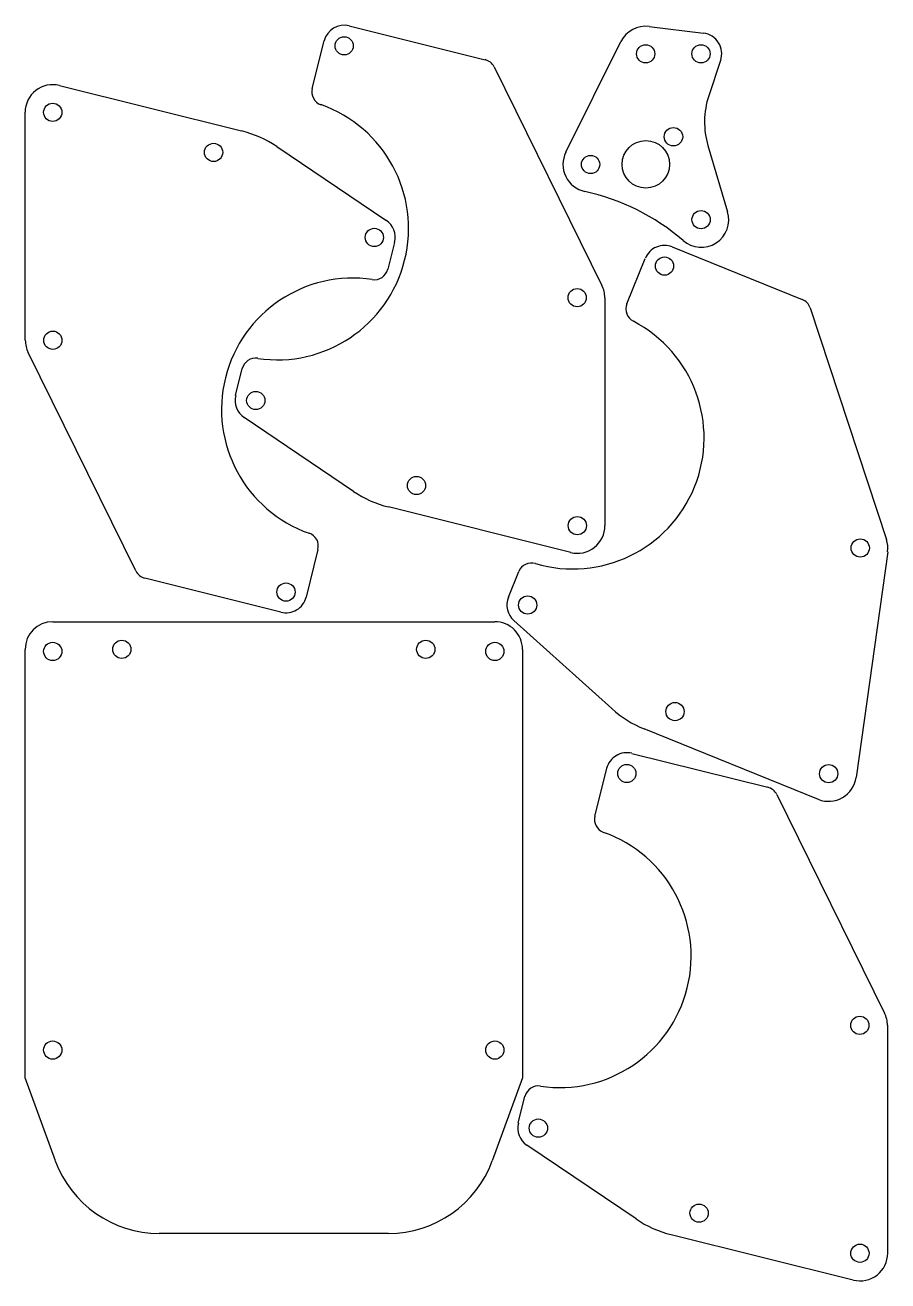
# Model space of a CAD drawing. Header units: inches. Extents: x 2.5 to 10.3, y 2.7 to 14.
import ezdxf

# ---------------------------------------------------------------- set-up
doc = ezdxf.new("R2010")
doc.units = ezdxf.units.IN
doc.header["$MEASUREMENT"] = 0
doc.layers.get('0').update_dxf_attribs({"color": 1, "lineweight": 25, "true_color": 0xff0000})
doc.layers.add('1', color=1, linetype='Continuous', lineweight=25, true_color=0xff0000)

msp = doc.modelspace()

# ---------------------------------------------------------------- linework, layer by layer
at = {"color": 7}
for p, q in [((5.409, 14.031), (6.639, 13.724)), ((5.074, 13.464), (5.182, 13.895)), ((6.721, 13.658), (7.696, 11.681)), ((2.788, 13.49), (4.436, 13.079)), ((2.478, 11.186), (2.477, 13.248)), ((4.753, 12.938), (5.742, 12.271)), ((5.819, 12.07), (5.758, 11.828)), ((8.332, 12.03), (9.508, 11.555)), ((7.922, 11.516), (8.088, 11.927)), ((7.722, 11.571), (7.723, 9.509)), ((9.58, 11.479), (10.27, 9.385)), ((3.479, 9.099), (2.504, 11.075)), ((4.382, 10.687), (4.442, 10.929)), ((5.447, 9.819), (4.459, 10.486)), ((7.413, 9.267), (5.765, 9.678)), ((5.126, 9.293), (5.019, 8.863)), ((10.281, 9.272), (9.995, 7.231)), ((6.85, 8.861), (6.943, 9.093)), ((4.792, 8.726), (3.561, 9.033)), ((2.727, 8.64), (6.727, 8.64)), ((7.784, 7.854), (6.898, 8.652)), ((2.477, 4.515), (2.477, 8.39)), ((6.977, 8.39), (6.977, 4.515)), ((9.654, 7.033), (8.079, 7.67)), ((7.966, 7.449), (9.196, 7.142)), ((7.631, 6.882), (7.739, 7.312)), ((9.278, 7.076), (10.253, 5.099)), ((10.279, 4.989), (10.28, 2.927)), ((2.751, 3.764), (2.477, 4.515)), ((6.977, 4.515), (6.704, 3.764)), ((6.939, 4.104), (6.999, 4.347)), ((8.005, 3.237), (7.016, 3.904)), ((5.764, 3.106), (3.69, 3.106)), ((9.97, 2.684), (8.322, 3.095))]:
    msp.add_line(p, q, dxfattribs=at)
for centre in [(5.364, 13.849), (2.727, 13.248), (4.182, 12.885), (5.637, 12.116), (8.262, 11.857), (7.472, 11.571), (2.728, 11.186), (4.564, 10.641), (6.018, 9.872), (7.473, 9.509), (10.033, 9.307), (4.837, 8.908), (7.024, 8.791), (2.727, 8.371), (3.352, 8.39), (6.102, 8.39), (6.727, 8.371), (8.357, 7.827), (7.921, 7.267), (9.747, 7.265), (10.029, 4.989), (2.727, 4.765), (6.727, 4.765), (7.121, 4.059), (8.575, 3.29), (10.03, 2.927)]:
    msp.add_circle(centre, 0.0825, dxfattribs=at)
for centre, radius, start, end in [((5.364, 13.849), 0.187, 75.986, 165.9859), ((6.609, 13.603), 0.125, 26.2644, 76.0076), ((2.727, 13.248), 0.25, 75.9947, 180.0307), ((5.196, 13.434), 0.125, 166.0192, 250.5546), ((4.758, 12.197), 1.188, 261.4641, 70.534), ((4.194, 12.109), 1, 55.9889, 75.9889), ((5.637, 12.116), 0.188, 346.0048, 56.0052), ((8.262, 11.857), 0.187, 68.0055, 158.0057), ((5.637, 11.858), 0.125, 261.4603, 345.9954), ((5.442, 10.56), 1.188, 81.4664, 250.5364), ((7.472, 11.571), 0.25, 0.0435, 26.2639), ((8.038, 11.469), 0.125, 158.0096, 242.5444), ((9.461, 11.439), 0.125, 18.2781, 68.0217), ((7.433, 10.304), 1.187, 253.4633, 62.5334), ((2.729, 11.186), 0.25, 180.032, 206.2525), ((4.563, 10.899), 0.125, 81.4792, 166.0143), ((4.564, 10.641), 0.187, 165.9803, 235.98), ((6.007, 10.648), 1, 235.9889, 255.9889), ((5.005, 9.323), 0.125, 346.0056, 70.5404), ((7.473, 9.509), 0.25, 256.0035, 0.0398), ((10.033, 9.307), 0.25, 352.0523, 18.2725), ((3.591, 9.154), 0.125, 206.23, 255.9736), ((7.059, 9.046), 0.125, 73.4743, 158.0093), ((4.837, 8.908), 0.188, 256.0045, 346.0046), ((7.024, 8.791), 0.188, 158.0026, 228.0026), ((2.727, 8.39), 0.25, 90, 180), ((6.727, 8.39), 0.25, 359.9999, 90.0001), ((8.453, 8.597), 1, 228.0121, 248.0121), ((7.921, 7.267), 0.188, 76.0045, 166.0045), ((9.747, 7.265), 0.25, 248.0008, 352.037), ((9.166, 7.021), 0.125, 26.2642, 76.0078), ((7.753, 6.852), 0.125, 166.0194, 250.5544), ((7.315, 5.614), 1.188, 261.4641, 70.534), ((10.029, 4.989), 0.25, 0.0436, 26.2639), ((7.121, 4.316), 0.125, 81.451, 165.9858), ((7.121, 4.059), 0.187, 165.9802, 235.9801), ((3.69, 4.106), 1, 199.9994, 269.9994), ((5.764, 4.106), 1, 270.0006, 340.0006), ((8.564, 4.066), 1, 236.004, 256.004), ((10.031, 2.927), 0.25, 256.0035, 0.0398)]:
    msp.add_arc(centre, radius, start, end, dxfattribs=at)
at = {"layer": '1', "color": 7}
for p, q in [((8.123, 14.025), (8.615, 13.964)), ((7.369, 12.888), (7.868, 13.889)), ((8.77, 13.718), (8.663, 13.396)), ((8.655, 12.947), (8.833, 12.349))]:
    msp.add_line(p, q, dxfattribs=at)
for centre, radius in [((8.092, 13.777), 0.0825), ((8.592, 13.777), 0.0825), ((8.343, 13.027), 0.0835), ((8.093, 12.777), 0.215), ((7.593, 12.776), 0.0825), ((8.593, 12.277), 0.0825)]:
    msp.add_circle(centre, radius, dxfattribs=at)
for centre, radius, start, end in [((8.092, 13.777), 0.25, 82.8842, 153.5002), ((8.592, 13.777), 0.188, 341.6304, 82.8843), ((9.374, 13.16), 0.75, 161.6301, 196.5326), ((7.593, 12.776), 0.25, 153.4998, 257.8858), ((7.121, 10.576), 2, 49.1141, 77.8859), ((8.593, 12.277), 0.25, 229.114, 16.5326)]:
    msp.add_arc(centre, radius, start, end, dxfattribs=at)

doc.saveas('drawing.dxf')
